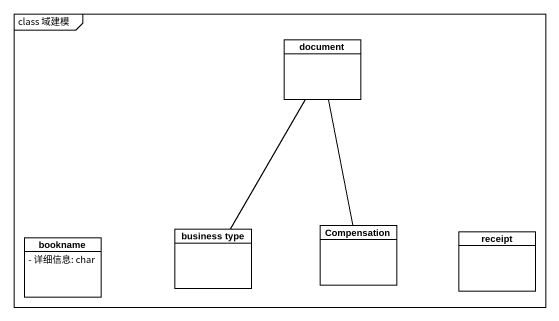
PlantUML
@startuml
mainframe class 域建模
hide circle
hide empty members
skinparam classAttributeIconSize 0
class document
class "business type" as business_type
class Compensation
class receipt
class bookname {
  - 详细信息: char
}
document -- business_type
document -- Compensation
@enduml
